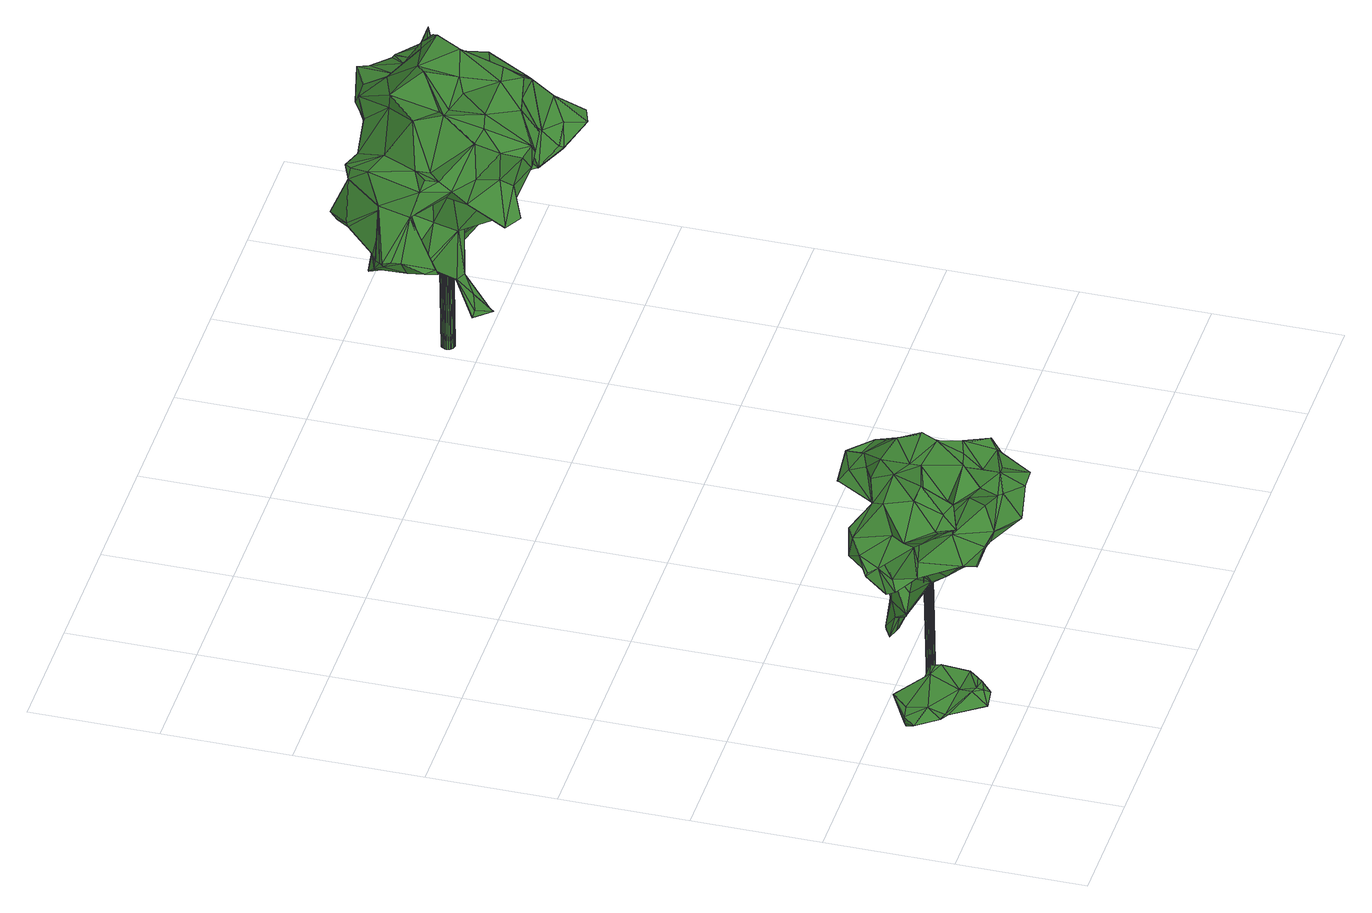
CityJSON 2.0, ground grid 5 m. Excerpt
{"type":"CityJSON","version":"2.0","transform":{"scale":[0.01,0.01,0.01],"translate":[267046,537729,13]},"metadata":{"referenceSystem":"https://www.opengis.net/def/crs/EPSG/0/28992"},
"CityObjects":{
"tree1":{"type":"SolitaryVegetationObject","attributes":{"gtid":373,"crown_width_m":7.29,"crown_median_z":20.05,"crown_r50_m":0.34,"crown_porosity":0.911,"trunk_H_m":6.73,"trunk_DBH_m":0.338,"trunk_radius_m":0.169,"trunk_base_height_m":13.32,"original_gtid":"416"},"geometry":[{"type":"Solid","lod":"3","boundaries":[[[[0,1,2]],[[3,4,5]],[[6,7,8]],[[9,10,2]],[[2,11,9]],[[12,13,14]],[[15,4,3]],[[12,14,16]],[[17,18,19]],[[20,21,22]],[[23,22,21]],[[4,24,25]],[[4,25,5]],[[26,27,28]],[[29,30,31]],[[32,33,34]],[[9,35,10]],[[36,37,38]],[[0,10,35]],[[39,40,41]],[[42,20,43]],[[44,45,46]],[[47,48,49]],[[50,51,1]],[[52,53,54]],[[27,55,56]],[[11,57,58]],[[58,57,59]],[[19,60,61]],[[62,63,64]],[[65,66,67]],[[68,69,70]],[[71,72,25]],[[5,25,72]],[[73,74,75]],[[73,76,74]],[[77,74,76]],[[11,58,9]],[[0,69,68]],[[35,69,0]],[[78,79,80]],[[2,1,11]],[[67,68,70]],[[0,2,10]],[[81,80,82]],[[64,43,83]],[[83,43,20]],[[19,18,84]],[[85,86,14]],[[15,3,31]],[[18,83,87]],[[18,87,84]],[[88,89,90]],[[88,90,91]],[[57,92,93]],[[94,95,30]],[[96,30,95]],[[43,86,42]],[[43,64,86]],[[97,74,98]],[[99,98,74]],[[100,101,102]],[[103,104,78]],[[105,106,44]],[[107,108,28]],[[53,109,54]],[[110,13,12]],[[107,111,108]],[[112,22,23]],[[113,114,94]],[[115,116,117]],[[118,116,115]],[[50,119,68]],[[120,121,122]],[[108,111,123]],[[34,98,81]],[[124,125,126]],[[127,124,126]],[[40,128,129]],[[5,72,49]],[[47,49,72]],[[130,131,132]],[[93,133,57]],[[134,131,102]],[[135,125,136]],[[135,136,120]],[[18,62,83]],[[137,138,139]],[[18,17,62]],[[115,140,141]],[[66,65,40]],[[102,142,143]],[[130,142,102]],[[80,98,99]],[[81,98,80]],[[144,145,146]],[[147,148,149]],[[104,150,151]],[[104,151,55]],[[53,52,149]],[[66,129,152]],[[39,128,40]],[[66,40,129]],[[83,62,64]],[[149,153,154]],[[149,154,53]],[[155,156,157]],[[109,82,158]],[[49,48,140]],[[159,160,132]],[[92,57,51]],[[161,162,163]],[[26,28,164]],[[28,27,107]],[[8,165,72]],[[124,90,89]],[[149,52,166]],[[149,166,147]],[[41,65,156]],[[40,65,41]],[[167,134,101]],[[168,127,135]],[[167,138,137]],[[137,139,169]],[[158,54,109]],[[52,54,158]],[[170,33,32]],[[28,108,164]],[[12,16,106]],[[3,171,29]],[[84,87,22]],[[83,22,87]],[[101,100,172]],[[173,128,174]],[[99,74,77]],[[129,128,173]],[[142,175,176]],[[127,175,142]],[[72,165,47]],[[102,131,130]],[[9,59,35]],[[151,150,177]],[[44,106,45]],[[97,75,74]],[[129,173,152]],[[149,148,153]],[[46,45,178]],[[179,178,45]],[[50,68,67]],[[180,152,173]],[[59,9,58]],[[78,99,77]],[[78,77,103]],[[181,182,112]],[[173,174,180]],[[156,59,183]],[[184,169,139]],[[185,186,103]],[[187,188,134]],[[25,23,71]],[[107,27,56]],[[184,107,56]],[[184,139,107]],[[1,57,11]],[[189,190,36]],[[154,81,82]],[[154,82,109]],[[76,73,191]],[[50,180,51]],[[31,192,15]],[[193,46,178]],[[185,103,77]],[[194,195,125]],[[196,110,197]],[[78,80,99]],[[136,125,195]],[[160,142,130]],[[172,123,111]],[[198,32,145]],[[198,145,144]],[[41,199,39]],[[92,133,93]],[[101,134,102]],[[184,200,159]],[[115,117,171]],[[132,188,201]],[[151,200,56]],[[202,24,203]],[[95,204,170]],[[94,204,95]],[[91,8,88]],[[7,88,8]],[[205,206,106]],[[8,72,71]],[[147,207,208]],[[102,143,100]],[[26,164,44]],[[44,209,26]],[[155,157,69]],[[70,69,157]],[[174,39,199]],[[174,128,39]],[[79,82,80]],[[95,203,24]],[[19,210,17]],[[131,134,188]],[[211,209,44]],[[184,132,169]],[[131,188,132]],[[210,63,17]],[[172,212,123]],[[29,31,3]],[[184,56,200]],[[151,177,200]],[[62,17,63]],[[85,14,13]],[[143,142,213]],[[132,184,159]],[[92,183,133]],[[118,115,36]],[[37,36,115]],[[47,91,48]],[[101,138,167]],[[172,138,101]],[[111,138,172]],[[193,207,147]],[[96,15,192]],[[57,133,59]],[[30,192,31]],[[46,211,44]],[[79,211,46]],[[200,177,159]],[[139,138,107]],[[111,107,138]],[[191,214,163]],[[215,106,216]],[[106,105,216]],[[140,217,49]],[[205,210,206]],[[137,187,167]],[[169,187,137]],[[193,178,207]],[[134,167,187]],[[168,135,120]],[[218,219,202]],[[217,115,171]],[[86,89,42]],[[217,171,3]],[[89,125,124]],[[186,185,160]],[[160,185,142]],[[210,220,63]],[[208,148,147]],[[171,113,29]],[[32,198,170]],[[218,170,198]],[[168,176,175]],[[168,175,127]],[[211,104,221]],[[105,120,216]],[[92,222,183]],[[71,6,8]],[[23,25,223]],[[23,223,112]],[[181,223,219]],[[202,219,223]],[[181,112,223]],[[202,223,25]],[[202,25,24]],[[115,141,37]],[[146,219,144]],[[127,162,161]],[[142,162,127]],[[156,222,41]],[[183,222,156]],[[152,67,66]],[[180,50,67]],[[180,67,152]],[[199,222,92]],[[199,41,222]],[[110,85,13]],[[221,27,209]],[[221,209,211]],[[57,1,51]],[[126,135,127]],[[132,201,169]],[[224,153,148]],[[224,148,32]],[[132,160,130]],[[215,216,196]],[[42,7,6]],[[34,154,32]],[[185,162,142]],[[97,114,191]],[[75,97,191]],[[113,214,114]],[[140,48,38]],[[140,38,37]],[[89,7,42]],[[88,7,89]],[[207,225,146]],[[146,208,207]],[[112,182,84]],[[60,207,178]],[[226,84,182]],[[109,53,154]],[[221,104,55]],[[221,55,27]],[[65,67,70]],[[36,190,118]],[[37,141,140]],[[48,91,90]],[[91,47,165]],[[8,91,165]],[[113,30,29]],[[94,30,113]],[[187,169,201]],[[59,133,183]],[[110,195,194]],[[136,195,110]],[[4,15,227]],[[4,227,24]],[[95,227,96]],[[228,193,229]],[[228,46,193]],[[81,154,34]],[[60,178,179]],[[60,179,61]],[[49,217,5]],[[19,206,210]],[[61,206,19]],[[5,217,3]],[[96,227,15]],[[166,52,229]],[[193,166,229]],[[193,147,166]],[[153,32,154]],[[52,158,229]],[[120,136,216]],[[226,60,19]],[[64,230,86]],[[215,12,106]],[[122,212,100]],[[174,51,180]],[[110,231,232]],[[100,212,172]],[[79,46,233]],[[98,34,33]],[[92,51,199]],[[174,199,51]],[[122,121,212]],[[190,189,161]],[[124,161,189]],[[127,161,124]],[[191,114,214]],[[16,205,106]],[[186,150,103]],[[190,161,118]],[[118,161,163]],[[192,30,96]],[[79,158,82]],[[228,229,158]],[[208,146,148]],[[73,75,191]],[[148,146,145]],[[148,145,32]],[[6,71,21]],[[71,23,21]],[[42,21,20]],[[6,21,42]],[[179,45,206]],[[179,206,61]],[[224,32,153]],[[20,22,83]],[[105,234,120]],[[84,22,112]],[[187,201,188]],[[219,146,225]],[[163,116,118]],[[220,205,16]],[[210,205,220]],[[38,48,90]],[[103,150,104]],[[1,0,119]],[[1,119,50]],[[232,231,194]],[[194,125,232]],[[218,198,219]],[[219,198,144]],[[155,69,35]],[[35,59,155]],[[125,135,126]],[[110,12,215]],[[110,215,197]],[[196,197,215]],[[0,68,119]],[[115,217,140]],[[171,117,116]],[[26,209,27]],[[191,163,235]],[[162,235,163]],[[108,123,212]],[[120,234,121]],[[78,104,236]],[[78,236,79]],[[220,14,86]],[[24,227,95]],[[170,218,95]],[[98,114,97]],[[204,94,114]],[[136,196,216]],[[162,185,235]],[[79,236,211]],[[104,211,236]],[[160,150,186]],[[196,136,110]],[[226,19,84]],[[231,110,194]],[[202,237,218]],[[203,237,202]],[[86,85,89]],[[125,89,85]],[[110,232,85]],[[125,85,232]],[[120,122,168]],[[100,168,122]],[[171,116,163]],[[160,159,150]],[[212,121,234]],[[108,234,164]],[[212,234,108]],[[95,237,203]],[[218,237,95]],[[14,220,16]],[[238,98,33]],[[238,33,204]],[[170,204,33]],[[79,233,158]],[[228,158,233]],[[171,214,113]],[[228,233,46]],[[45,106,206]],[[163,214,171]],[[114,238,204]],[[114,98,238]],[[63,230,64]],[[156,155,59]],[[86,230,220]],[[65,157,156]],[[70,157,65]],[[142,176,213]],[[63,220,230]],[[182,225,226]],[[226,225,60]],[[207,60,225]],[[182,181,225]],[[219,225,181]],[[105,239,234]],[[44,239,105]],[[234,239,164]],[[164,239,44]],[[76,191,240]],[[191,235,240]],[[76,240,77]],[[235,185,240]],[[77,240,185]],[[124,189,241]],[[90,124,241]],[[38,90,241]],[[189,36,241]],[[38,241,36]],[[159,177,150]],[[143,213,100]],[[168,100,213]],[[168,213,176]],[[56,55,151]],[[242,243,244]],[[242,244,245]],[[245,244,246]],[[245,246,247]],[[244,243,248]],[[244,248,246]],[[246,248,249]],[[246,249,247]],[[248,243,250]],[[248,250,249]],[[249,250,251]],[[249,251,247]],[[250,243,252]],[[250,252,251]],[[251,252,253]],[[251,253,247]],[[252,243,254]],[[252,254,253]],[[253,254,255]],[[253,255,247]],[[254,243,256]],[[254,256,255]],[[255,256,257]],[[255,257,247]],[[256,243,258]],[[256,258,257]],[[257,258,259]],[[257,259,247]],[[258,243,260]],[[258,260,259]],[[259,260,261]],[[259,261,247]],[[260,243,262]],[[260,262,261]],[[261,262,263]],[[261,263,247]],[[262,243,264]],[[262,264,263]],[[263,264,265]],[[263,265,247]],[[264,243,266]],[[264,266,265]],[[265,266,267]],[[265,267,247]],[[266,243,268]],[[266,268,267]],[[267,268,269]],[[267,269,247]],[[268,243,270]],[[268,270,269]],[[269,270,271]],[[269,271,247]],[[270,243,272]],[[270,272,271]],[[271,272,273]],[[271,273,247]],[[272,243,274]],[[272,274,273]],[[273,274,275]],[[273,275,247]],[[274,243,276]],[[274,276,275]],[[275,276,277]],[[275,277,247]],[[276,243,278]],[[276,278,277]],[[277,278,279]],[[277,279,247]],[[278,243,280]],[[278,280,279]],[[279,280,281]],[[279,281,247]],[[280,243,282]],[[280,282,281]],[[281,282,283]],[[281,283,247]],[[282,243,284]],[[282,284,283]],[[283,284,285]],[[283,285,247]],[[284,243,286]],[[284,286,285]],[[285,286,287]],[[285,287,247]],[[286,243,288]],[[286,288,287]],[[287,288,289]],[[287,289,247]],[[288,243,290]],[[288,290,289]],[[289,290,291]],[[289,291,247]],[[290,243,242]],[[290,242,291]],[[291,242,245]],[[291,245,247]]]]}]},
"tree2":{"type":"SolitaryVegetationObject","attributes":{"gtid":284,"crown_width_m":9.55,"crown_median_z":21.19,"crown_r50_m":0.423,"crown_porosity":0.891,"trunk_H_m":8.03,"trunk_DBH_m":0.515,"trunk_radius_m":0.257,"trunk_base_height_m":13.16,"original_gtid":"320"},"geometry":[{"type":"Solid","lod":"3","boundaries":[[[[292,293,294]],[[295,296,297]],[[295,297,298]],[[299,300,301]],[[302,303,304]],[[305,306,307]],[[308,309,310]],[[311,312,313]],[[314,315,316]],[[317,318,319]],[[311,320,321]],[[322,323,324]],[[325,326,327]],[[298,297,328]],[[329,304,303]],[[317,330,331]],[[332,301,333]],[[316,334,314]],[[335,336,337]],[[337,336,338]],[[339,340,341]],[[342,343,344]],[[315,328,316]],[[329,299,304]],[[329,303,345]],[[346,347,348]],[[349,342,344]],[[350,351,352]],[[353,354,355]],[[353,356,354]],[[357,358,359]],[[360,359,358]],[[361,362,363]],[[364,365,366]],[[367,361,327]],[[334,368,314]],[[369,370,319]],[[371,343,372]],[[345,300,329]],[[321,320,292]],[[373,374,375]],[[329,300,299]],[[376,313,377]],[[378,359,360]],[[363,379,361]],[[380,381,382]],[[383,384,385]],[[383,385,386]],[[311,321,312]],[[361,379,325]],[[361,325,327]],[[325,379,387]],[[388,341,375]],[[298,389,295]],[[390,391,303]],[[345,303,391]],[[392,393,394]],[[394,393,395]],[[396,397,398]],[[399,400,401]],[[402,403,404]],[[405,406,357]],[[405,357,359]],[[407,408,409]],[[410,377,411]],[[324,384,412]],[[413,411,414]],[[415,342,349]],[[416,417,418]],[[377,313,312]],[[419,416,420]],[[304,421,302]],[[306,389,298]],[[343,371,410]],[[360,422,378]],[[423,424,425]],[[344,426,403]],[[410,411,427]],[[428,429,430]],[[431,432,426]],[[433,431,426]],[[412,384,383]],[[412,383,434]],[[435,369,436]],[[372,376,371]],[[311,376,372]],[[437,438,305]],[[437,305,439]],[[391,440,345]],[[370,441,319]],[[292,294,425]],[[425,294,442]],[[390,373,341]],[[443,444,445]],[[387,363,446]],[[447,323,448]],[[449,450,451]],[[370,452,451]],[[452,449,451]],[[449,452,453]],[[454,438,437]],[[346,455,347]],[[327,417,367]],[[328,456,316]],[[367,362,361]],[[394,457,392]],[[458,459,365]],[[460,461,462]],[[380,463,381]],[[332,346,348]],[[331,464,317]],[[301,465,299]],[[456,328,466]],[[467,425,424]],[[316,468,334]],[[469,470,352]],[[394,471,457]],[[331,472,386]],[[427,473,410]],[[369,474,370]],[[460,475,461]],[[460,476,475]],[[410,473,343]],[[309,477,478]],[[320,479,480]],[[320,480,292]],[[481,336,381]],[[482,434,383]],[[310,483,308]],[[483,310,484]],[[484,310,309]],[[485,339,486]],[[319,487,369]],[[436,488,435]],[[327,489,417]],[[447,478,477]],[[309,478,484]],[[447,484,478]],[[490,421,304]],[[491,492,493]],[[455,491,347]],[[471,494,457]],[[487,319,318]],[[297,495,496]],[[297,296,495]],[[373,303,374]],[[378,422,497]],[[402,404,498]],[[311,499,320]],[[311,500,499]],[[295,501,502]],[[503,340,339]],[[504,445,505]],[[454,389,438]],[[437,439,506]],[[472,383,386]],[[482,383,472]],[[460,418,476]],[[416,418,460]],[[471,401,400]],[[468,507,508]],[[509,508,435]],[[468,508,509]],[[412,434,510]],[[510,434,482]],[[511,481,512]],[[428,455,429]],[[513,395,386]],[[454,403,389]],[[398,514,461]],[[333,430,332]],[[499,500,437]],[[494,392,457]],[[445,469,443]],[[504,469,445]],[[333,469,504]],[[443,469,352]],[[377,414,411]],[[515,516,503]],[[515,503,517]],[[515,517,516]],[[505,441,518]],[[309,463,477]],[[460,462,420]],[[504,428,333]],[[430,333,428]],[[339,324,486]],[[400,519,365]],[[520,521,522]],[[523,521,520]],[[512,524,525]],[[522,424,526]],[[303,373,390]],[[527,526,423]],[[423,526,424]],[[295,528,501]],[[529,530,531]],[[482,472,510]],[[513,386,385]],[[532,302,421]],[[472,533,510]],[[426,534,531]],[[473,534,426]],[[371,376,410]],[[377,410,376]],[[431,422,432]],[[328,535,466]],[[400,494,471]],[[326,536,426]],[[366,537,364]],[[317,319,441]],[[336,362,382]],[[335,362,336]],[[519,356,366]],[[519,366,365]],[[469,333,470]],[[393,392,538]],[[539,538,392]],[[322,540,448]],[[293,537,442]],[[364,537,293]],[[396,395,541]],[[541,397,396]],[[330,317,441]],[[330,441,505]],[[471,542,401]],[[321,414,312]],[[376,311,313]],[[450,428,504]],[[450,543,428]],[[500,404,437]],[[377,312,414]],[[473,344,343]],[[535,297,496]],[[493,337,491]],[[338,491,337]],[[466,453,456]],[[316,456,453]],[[395,513,541]],[[380,544,541]],[[545,541,544]],[[412,510,533]],[[412,533,324]],[[380,541,513]],[[522,521,467]],[[546,318,464]],[[487,318,546]],[[445,330,505]],[[367,417,362]],[[547,480,479]],[[491,532,548]],[[347,491,548]],[[420,416,460]],[[352,549,443]],[[351,549,352]],[[495,296,455]],[[447,540,484]],[[403,349,344]],[[516,517,350]],[[331,386,550]],[[550,538,464]],[[453,452,468]],[[453,468,316]],[[379,363,387]],[[454,404,403]],[[437,404,454]],[[396,461,471]],[[396,398,461]],[[396,471,394]],[[419,380,382]],[[551,552,553]],[[554,516,470]],[[477,323,447]],[[337,493,446]],[[324,323,384]],[[423,555,527]],[[477,384,323]],[[355,556,557]],[[356,537,366]],[[396,394,395]],[[297,535,328]],[[336,382,381]],[[308,381,309]],[[545,544,419]],[[544,380,419]],[[436,365,364]],[[499,547,320]],[[479,320,547]],[[422,360,432]],[[558,545,462]],[[430,346,332]],[[483,484,540]],[[400,365,459]],[[400,459,494]],[[369,458,436]],[[365,436,458]],[[348,548,490]],[[455,346,429]],[[399,542,475]],[[487,546,458]],[[369,487,458]],[[435,474,369]],[[452,370,474]],[[355,559,353]],[[430,429,346]],[[336,511,338]],[[451,518,370]],[[466,560,453]],[[449,453,560]],[[293,442,294]],[[533,486,324]],[[522,467,424]],[[368,506,314]],[[499,506,368]],[[415,349,372]],[[493,492,561]],[[416,562,417]],[[368,509,563]],[[509,368,334]],[[433,422,431]],[[433,497,422]],[[511,532,338]],[[546,539,494]],[[492,564,502]],[[541,545,558]],[[529,523,520]],[[389,528,565]],[[389,565,295]],[[467,413,566]],[[326,530,529]],[[426,536,433]],[[326,433,536]],[[524,302,525]],[[349,311,372]],[[511,525,532]],[[302,532,525]],[[547,567,480]],[[331,550,464]],[[568,476,418]],[[497,406,405]],[[528,403,426]],[[406,528,426]],[[400,399,519]],[[393,538,386]],[[569,496,495]],[[436,364,570]],[[293,570,364]],[[463,309,381]],[[546,464,539]],[[338,532,491]],[[439,305,307]],[[546,459,458]],[[494,459,546]],[[539,464,538]],[[435,508,474]],[[463,380,513]],[[463,513,477]],[[513,385,477]],[[477,385,384]],[[476,557,556]],[[339,341,324]],[[569,495,543]],[[407,571,572]],[[502,561,492]],[[428,543,455]],[[543,495,455]],[[464,318,317]],[[415,372,342]],[[372,343,342]],[[301,573,333]],[[519,399,354]],[[399,475,354]],[[356,519,354]],[[497,501,406]],[[528,406,501]],[[574,572,571]],[[418,417,489]],[[389,403,528]],[[467,566,425]],[[302,374,303]],[[571,407,575]],[[576,575,407]],[[553,569,551]],[[461,475,542]],[[397,541,577]],[[461,542,471]],[[512,525,511]],[[332,348,465]],[[332,465,301]],[[455,296,491]],[[335,337,446]],[[497,578,502]],[[561,502,578]],[[446,561,578]],[[325,446,578]],[[433,578,497]],[[325,387,446]],[[363,362,446]],[[335,446,362]],[[395,393,386]],[[413,467,521]],[[521,531,579]],[[521,579,427]],[[509,567,563]],[[409,551,407]],[[409,552,551]],[[580,461,514]],[[298,307,306]],[[298,328,307]],[[494,539,392]],[[334,468,509]],[[507,468,452]],[[474,507,452]],[[553,496,569]],[[526,581,520]],[[526,520,522]],[[527,581,526]],[[300,345,573]],[[300,573,301]],[[485,330,582]],[[476,556,475]],[[529,531,523]],[[527,355,581]],[[442,537,356]],[[445,444,330]],[[504,518,450]],[[426,530,326]],[[583,349,584]],[[311,349,583]],[[397,514,398]],[[375,374,524]],[[505,518,504]],[[417,562,362]],[[382,362,562]],[[419,562,416]],[[419,382,562]],[[355,527,555]],[[541,558,577]],[[403,402,349]],[[370,518,441]],[[411,521,427]],[[523,531,521]],[[413,521,411]],[[577,558,514]],[[580,514,558]],[[568,557,476]],[[354,475,556]],[[439,315,314]],[[540,447,448]],[[348,347,548]],[[315,307,328]],[[315,439,307]],[[461,558,462]],[[545,419,462]],[[420,462,419]],[[348,490,465]],[[299,465,490]],[[299,490,304]],[[485,582,339]],[[531,534,579]],[[473,579,534]],[[473,427,579]],[[543,466,535]],[[322,448,323]],[[293,292,480]],[[306,438,389]],[[305,438,306]],[[550,386,538]],[[564,296,295]],[[355,354,556]],[[529,557,568]],[[449,560,450]],[[399,401,542]],[[481,511,336]],[[470,333,585]],[[568,326,529]],[[327,326,568]],[[567,547,563]],[[446,493,561]],[[325,578,326]],[[433,326,578]],[[569,576,551]],[[295,565,528]],[[470,440,554]],[[569,543,576]],[[450,518,451]],[[324,388,322]],[[341,388,324]],[[481,381,388]],[[350,517,351]],[[474,508,507]],[[543,560,466]],[[450,560,543]],[[330,444,582]],[[524,374,302]],[[502,501,497]],[[426,531,530]],[[308,388,381]],[[540,322,388]],[[540,388,483]],[[308,483,388]],[[554,440,391]],[[406,426,432]],[[498,404,500]],[[509,435,488]],[[509,488,570]],[[535,575,576]],[[543,535,576]],[[331,330,485]],[[331,485,472]],[[473,426,344]],[[502,564,295]],[[402,586,349]],[[492,491,296]],[[492,296,564]],[[349,586,584]],[[402,587,586]],[[583,584,586]],[[587,583,586]],[[485,486,472]],[[472,486,533]],[[496,574,571]],[[571,575,496]],[[368,547,499]],[[311,583,500]],[[368,563,547]],[[554,503,516]],[[497,405,378]],[[359,378,405]],[[576,407,551]],[[436,570,488]],[[570,480,567]],[[293,480,570]],[[535,496,575]],[[552,496,553]],[[409,408,552]],[[407,552,408]],[[509,570,567]],[[353,559,356]],[[423,559,555]],[[356,559,442]],[[355,555,559]],[[425,442,559]],[[425,559,423]],[[470,585,440]],[[352,470,350]],[[516,350,470]],[[503,341,340]],[[580,558,461]],[[577,514,397]],[[418,489,568]],[[568,489,327]],[[529,520,557]],[[581,355,557]],[[581,557,520]],[[498,500,583]],[[587,498,583]],[[587,402,498]],[[552,572,574]],[[496,552,574]],[[552,407,572]],[[582,444,339]],[[321,566,414]],[[292,566,321]],[[414,566,413]],[[425,566,292]],[[443,549,444]],[[351,444,549]],[[339,444,351]],[[437,506,499]],[[439,314,506]],[[440,585,573]],[[440,573,345]],[[333,573,585]],[[357,406,358]],[[432,360,358]],[[406,432,358]],[[490,548,421]],[[548,532,421]],[[341,373,375]],[[517,503,351]],[[391,503,554]],[[391,390,503]],[[351,503,339]],[[388,375,481]],[[341,503,390]],[[512,481,375]],[[512,375,524]],[[588,589,590]],[[588,590,591]],[[591,590,592]],[[591,592,593]],[[590,589,594]],[[590,594,592]],[[592,594,595]],[[592,595,593]],[[594,589,596]],[[594,596,595]],[[595,596,597]],[[595,597,593]],[[596,589,598]],[[596,598,597]],[[597,598,599]],[[597,599,593]],[[598,589,600]],[[598,600,599]],[[599,600,601]],[[599,601,593]],[[600,589,602]],[[600,602,601]],[[601,602,603]],[[601,603,593]],[[602,589,604]],[[602,604,603]],[[603,604,605]],[[603,605,593]],[[604,589,606]],[[604,606,605]],[[605,606,607]],[[605,607,593]],[[606,589,608]],[[606,608,607]],[[607,608,609]],[[607,609,593]],[[608,589,610]],[[608,610,609]],[[609,610,611]],[[609,611,593]],[[610,589,612]],[[610,612,611]],[[611,612,613]],[[611,613,593]],[[612,589,614]],[[612,614,613]],[[613,614,615]],[[613,615,593]],[[614,589,616]],[[614,616,615]],[[615,616,617]],[[615,617,593]],[[616,589,618]],[[616,618,617]],[[617,618,619]],[[617,619,593]],[[618,589,620]],[[618,620,619]],[[619,620,621]],[[619,621,593]],[[620,589,622]],[[620,622,621]],[[621,622,623]],[[621,623,593]],[[622,589,624]],[[622,624,623]],[[623,624,625]],[[623,625,593]],[[624,589,626]],[[624,626,625]],[[625,626,627]],[[625,627,593]],[[626,589,628]],[[626,628,627]],[[627,628,629]],[[627,629,593]],[[628,589,630]],[[628,630,629]],[[629,630,631]],[[629,631,593]],[[630,589,632]],[[630,632,631]],[[631,632,633]],[[631,633,593]],[[632,589,634]],[[632,634,633]],[[633,634,635]],[[633,635,593]],[[634,589,636]],[[634,636,635]],[[635,636,637]],[[635,637,593]],[[636,589,588]],[[636,588,637]],[[637,588,591]],[[637,591,593]]]]}]}
},
"vertices":[
[91,321,157],[157,285,201],[118,364,172],[147,373,932],[298,378,1016],[244,477,1020],[425,563,962],[430,493,908],[302,512,942],[207,430,196],[122,363,139],[155,369,188],[565,418,907],[477,468,887],[536,553,846],[225,277,947],[661,505,903],[757,650,911],[756,650,914],[781,572,922],[555,694,911],[552,627,939],[606,651,959],[529,566,1001],[364,367,1036],[430,490,1019],[704,477,568],[652,464,474],[655,503,518],[278,340,843],[294,250,902],[244,270,927],[715,167,890],[622,151,852],[639,134,856],[155,366,104],[206,455,644],[114,507,779],[153,530,784],[358,153,221],[346,137,212],[382,187,207],[489,590,835],[537,728,868],[746,404,647],[740,461,813],[796,365,687],[213,599,910],[181,590,810],[183,575,892],[157,220,182],[273,200,218],[905,177,695],[901,152,680],[901,154,678],[568,404,586],[612,454,449],[302,317,244],[207,428,198],[276,364,160],[826,437,905],[811,476,877],[641,728,929],[643,685,907],[548,735,858],[273,228,184],[245,84,184],[171,213,172],[149,235,162],[163,323,114],[203,271,142],[412,572,999],[265,524,1001],[383,161,700],[482,157,719],[384,163,703],[414,205,677],[456,247,620],[577,231,662],[717,252,671],[673,103,699],[679,76,725],[782,137,747],[640,728,931],[732,602,939],[421,508,756],[528,580,824],[644,686,910],[320,450,829],[421,512,756],[269,497,799],[256,559,850],[360,292,250],[348,309,251],[428,274,879],[417,261,936],[277,212,932],[482,160,721],[554,144,741],[559,162,687],[517,525,519],[458,505,428],[372,426,442],[475,304,567],[562,350,600],[663,411,727],[701,462,792],[591,501,427],[589,580,517],[887,149,671],[450,400,868],[569,586,510],[650,539,1019],[305,358,828],[478,283,755],[161,473,789],[247,445,685],[211,469,780],[222,426,647],[147,236,165],[593,420,630],[681,492,571],[644,488,524],[580,592,531],[370,516,702],[430,500,717],[410,500,686],[409,497,684],[334,130,223],[296,87,211],[373,422,441],[376,427,430],[418,436,411],[352,328,245],[404,476,394],[543,399,639],[553,385,707],[458,525,295],[533,525,422],[552,509,394],[155,544,839],[123,503,791],[447,353,548],[467,440,467],[738,310,930],[733,237,877],[802,332,939],[906,254,893],[873,221,870],[894,173,787],[485,342,554],[536,441,529],[243,83,187],[827,84,827],[798,95,783],[251,319,123],[295,289,124],[258,296,124],[840,183,667],[481,432,475],[448,351,545],[297,368,669],[336,373,713],[297,365,670],[691,503,582],[240,579,906],[890,214,761],[436,521,323],[532,426,572],[474,483,295],[545,196,935],[266,368,830],[544,571,510],[282,109,227],[278,134,234],[516,374,656],[527,417,569],[508,438,504],[796,349,848],[819,443,859],[259,147,229],[701,458,1023],[711,469,1005],[353,327,242],[542,469,398],[445,294,586],[471,320,554],[423,503,288],[405,462,395],[249,446,683],[224,428,647],[381,213,694],[275,214,930],[865,290,806],[469,315,731],[499,355,687],[559,372,719],[516,295,861],[658,290,930],[378,187,228],[516,448,484],[454,486,296],[529,413,1004],[426,376,954],[529,233,895],[712,475,823],[741,474,827],[802,354,917],[903,254,895],[702,458,572],[735,618,885],[724,396,626],[580,589,533],[506,440,505],[333,372,715],[612,343,855],[639,418,745],[219,436,904],[572,267,1006],[684,396,1010],[630,590,900],[693,442,592],[361,293,246],[523,455,1007],[837,193,820],[732,426,949],[728,473,972],[318,272,959],[864,247,742],[880,231,736],[570,668,908],[423,363,857],[345,402,811],[789,271,699],[688,503,583],[420,241,655],[639,328,679],[476,298,905],[606,193,813],[715,407,631],[420,238,654],[248,464,747],[542,375,33],[525,375,32],[541,379,32],[518,382,706],[517,386,705],[501,382,705],[540,383,32],[516,391,705],[537,387,32],[513,394,705],[534,390,32],[509,397,705],[530,391,32],[505,398,705],[525,392,32],[501,399,705],[521,391,32],[497,399,705],[517,390,31],[493,397,704],[513,387,31],[489,394,704],[510,384,31],[486,391,704],[509,380,31],[485,387,704],[508,375,31],[484,382,704],[509,371,31],[485,378,704],[510,367,31],[486,374,704],[513,363,32],[489,370,705],[516,360,32],[492,368,705],[521,359,32],[496,366,705],[525,358,32],[501,365,705],[529,359,32],[505,366,705],[533,360,32],[509,368,705],[537,363,32],[513,370,705],[540,366,33],[515,374,706],[541,370,33],[517,378,706],
[1665,2815,1052],[1766,2780,1063],[1703,2889,1028],[1992,2474,776],[2081,2478,778],[2040,2443,878],[1914,2324,853],[2545,2344,764],[2564,2342,766],[2514,2226,845],[2495,2490,740],[2596,2486,745],[2532,2385,755],[1788,2330,807],[1841,2287,822],[1879,2324,934],[2556,2749,593],[2589,2779,577],[2592,2752,580],[1607,2638,922],[1494,2713,778],[1506,2684,779],[1850,2365,1093],[1886,2291,1062],[1931,2271,1088],[2330,2752,1213],[2264,2778,1222],[2249,2714,1275],[1642,2612,1015],[1615,2759,946],[2530,2786,699],[2572,2870,678],[2527,2801,867],[2019,2626,434],[1963,2728,501],[1989,2742,491],[1968,2281,963],[2571,2379,758],[2375,2696,1089],[2389,2862,1046],[2424,2196,860],[2460,2334,928],[1878,2435,1170],[2167,2667,570],[2340,2715,623],[2187,2572,587],[2309,2562,689],[2429,2711,881],[2563,2607,774],[2565,2610,773],[1588,2528,705],[1585,2528,702],[1634,2578,692],[2585,2387,775],[2303,2251,820],[2219,2323,774],[2308,2255,809],[1639,2584,708],[2403,2464,778],[2350,2622,838],[2404,2457,973],[1854,2843,914],[1883,2835,906],[1790,2930,781],[1829,2899,1001],[1764,2439,431],[1734,2438,421],[1774,2371,432],[1733,2439,418],[2087,2704,343],[2151,2710,545],[2104,2636,395],[1910,2804,1171],[1976,2936,1149],[1938,2905,1081],[2107,2732,563],[1843,2460,1122],[2060,2736,1267],[2211,2620,1259],[1542,2567,725],[1576,2535,727],[2537,2566,743],[2508,2523,737],[2531,2574,742],[1523,2650,771],[1513,2714,750],[1845,2395,377],[2087,2702,341],[2353,2856,713],[2489,2754,623],[2320,2748,634],[2586,2870,967],[2528,2928,861],[2524,2928,861],[2407,2917,1037],[2079,2636,399],[2506,2720,687],[1857,2355,802],[2603,2504,748],[2591,2455,770],[2264,2975,1074],[2361,2918,1050],[2218,2949,1029],[2321,2867,989],[2237,2864,968],[2269,2728,925],[2232,2856,969],[1970,2825,1055],[2095,2982,1030],[2163,2861,1077],[1846,2616,735],[1847,2525,714],[1824,2542,912],[1836,2465,449],[1829,2524,508],[1967,2574,1056],[1852,2676,935],[1973,2661,1054],[1560,2638,703],[1549,2758,707],[2616,2840,969],[1551,2755,744],[1505,2726,770],[1586,2536,719],[2147,2923,714],[2110,2753,609],[2037,2815,706],[2295,2887,690],[2204,2979,766],[2403,2462,774],[1828,2462,414],[1725,2973,801],[1682,2901,792],[1682,2893,994],[1784,2641,580],[1585,2741,685],[2313,2339,873],[2292,2266,833],[2376,2273,880],[1866,2530,483],[1829,2526,505],[1905,2553,473],[2658,2861,991],[2007,2698,1287],[1911,2800,1228],[1762,2467,905],[1790,2333,806],[1866,2372,961],[2565,2417,799],[2302,2661,1178],[1729,2918,1020],[2421,2571,1047],[2411,2591,1046],[2435,2571,1070],[2108,2593,450],[2582,2845,657],[2577,2833,663],[2232,2384,1160],[2322,2377,1090],[2233,2461,1193],[2137,2445,1199],[2088,2354,1120],[1848,2443,836],[2216,2323,777],[1993,2274,1019],[2229,2989,1068],[2110,2866,1156],[2106,2954,1106],[2097,2916,837],[2099,2913,839],[2205,2976,767],[2526,2821,659],[2282,2850,1098],[2479,2279,836],[2106,2290,1025],[1656,2748,912],[1958,2453,1175],[2406,2455,976],[2467,2406,816],[2118,2981,1002],[2561,2839,988],[1620,2637,668],[2094,2588,1221],[1961,2788,848],[1970,2827,746],[2570,2873,676],[2579,2846,655],[1667,2600,1054],[1713,2650,1054],[2457,2722,671],[2655,2861,994],[2595,2752,582],[2592,2780,579],[2481,2781,940],[2484,2780,938],[2213,2765,1230],[1915,2614,1186],[2054,2744,670],[2441,2361,808],[2220,2437,733],[2110,2496,610],[2138,2508,565],[2220,3011,1096],[2245,2434,814],[2043,2480,874],[1897,2514,487],[1843,2621,887],[1713,2511,987],[1742,2541,937],[1942,2555,676],[2010,2547,621],[2561,2504,786],[2350,2394,1076],[2426,2570,1101],[1799,2443,996],[2068,2567,1169],[1922,2580,1196],[1852,2580,1221],[2615,2838,973],[2366,2554,711],[2405,2565,734],[2468,2833,866],[2110,2755,882],[2530,2574,746],[2485,2488,759],[2436,2531,745],[2316,2536,1138],[1948,2906,1068],[1757,2815,695],[1645,2793,700],[1684,2894,776],[1752,2837,542],[2477,2517,735],[2423,2532,736],[1722,2944,769],[1757,2963,772],[1850,2526,712],[1828,2810,560],[1836,2771,560],[1750,2834,539],[2381,2483,754],[2578,2832,966],[1701,2691,644],[2088,2364,1008],[1950,2626,634],[1828,2898,1004],[2362,2916,1054],[2263,2973,1077],[2572,2803,653],[2370,2792,817],[2078,2744,945],[2224,2417,1011],[2335,2856,720],[2316,2855,721],[2171,2853,1127],[1704,2559,1030],[2344,2434,826],[2352,2510,1021],[2376,2912,1054],[2039,2669,1025],[1964,2630,837],[2169,2626,862],[2560,2459,800],[1771,2948,786],[1906,2831,785],[1878,2820,747],[2208,2828,744],[1779,2866,937],[2203,2384,1084],[2059,2581,522],[2172,2776,700],[1845,2463,1120],[2046,2493,754],[1951,2469,807],[1617,2762,944],[1760,2605,1022],[1877,2760,588],[2182,2579,950],[1788,2679,1221],[1954,2453,1026],[1827,2542,914],[2515,2306,836],[1925,2471,823],[2071,2426,1080],[2145,2542,1069],[2225,2755,754],[1976,2574,461],[1658,2741,667],[2103,2776,802],[1778,2881,759],[2372,2697,1087],[1682,2664,900],[1633,2704,876],[2485,2341,843],[1685,2667,675],[1774,2737,825],[2101,2626,16],[2075,2625,16],[2100,2632,16],[2106,2639,819],[2105,2646,819],[2080,2639,819],[2097,2638,16],[2102,2652,819],[2093,2644,15],[2098,2657,819],[2088,2647,15],[2092,2661,819],[2081,2650,15],[2086,2664,819],[2075,2651,15],[2079,2665,819],[2068,2650,16],[2073,2664,819],[2062,2647,16],[2067,2661,819],[2057,2643,16],[2061,2657,819],[2053,2638,16],[2057,2651,819],[2050,2631,16],[2055,2645,819],[2049,2625,16],[2054,2638,819],[2050,2618,16],[2055,2632,819],[2053,2612,16],[2058,2626,819],[2057,2606,16],[2062,2620,819],[2062,2603,16],[2067,2616,819],[2069,2600,16],[2074,2614,819],[2076,2599,16],[2080,2613,819],[2082,2600,16],[2087,2614,819],[2088,2603,16],[2093,2617,819],[2093,2607,16],[2098,2621,819],[2097,2613,16],[2102,2626,819],[2100,2619,16],[2105,2633,819]
]}
